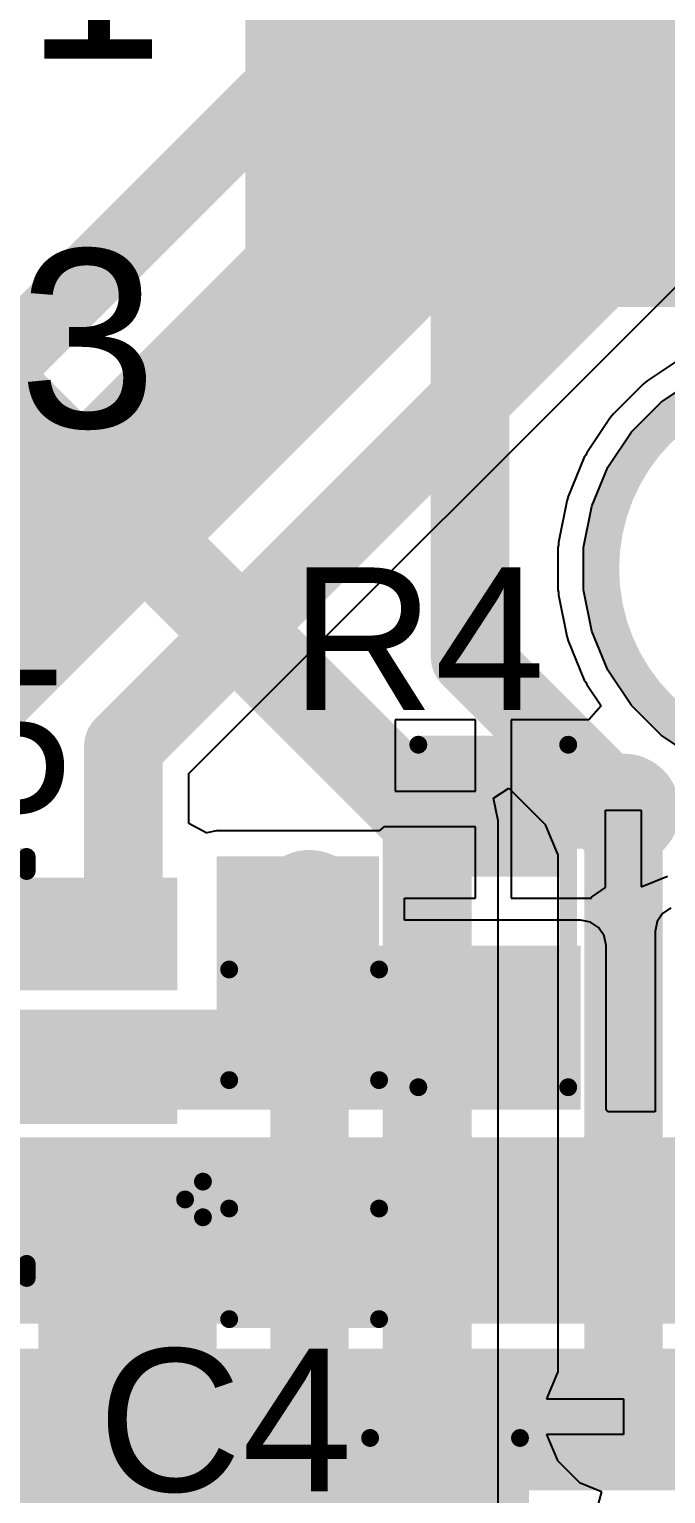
# Model space of a CAD drawing. Header units: millimetres. Extents: x -0.43 to 2.06, y -0.4 to 2.49.
# Drawn here: x 1.4775 to 1.6558, y 1.5124 to 1.9228 of the extents above; entities that cross this region are included whole.
import ezdxf

# ---------------------------------------------------------------- set-up
doc = ezdxf.new("R2010")
doc.units = ezdxf.units.MM
doc.header["$MEASUREMENT"] = 0
for name, color, linetype in [('BottomLayer', 5, 'Continuous'), ('BottomSolder', 6, 'Continuous'), ('Mechanical2', 216, 'Continuous'), ('MultiLayer', 9, 'Continuous'), ('TopLayer', 1, 'Continuous'), ('TopOverlay', 2, 'Continuous'), ('TopPaste', 8, 'Continuous'), ('TopSolder', 216, 'Continuous'), ('ViaHoleLayer', 16, 'Continuous')]:
    doc.layers.add(name, color=color, linetype=linetype)
doc.styles.add('Arial', font='', dxfattribs={"height": 0.2})
doc.styles.get('Arial').set_extended_font_data('Arial')

# ---------------------------------------------------------------- blocks, each defined once
blk = doc.blocks.new('CAP_0603_11')
at = {"layer": 'TopLayer'}
for points in [[(-0.015, 0.0175), (-0.015, -0.0175), (-0.045, -0.0175), (-0.045, 0.0175)], [(0.045, 0.0175), (0.045, -0.0175), (0.015, -0.0175), (0.015, 0.0175)]]:
    blk.add_hatch(color=1, dxfattribs=at).paths.add_polyline_path(points)
at = {"layer": 'TopPaste'}
for points in [[(-0.015, 0.0175), (-0.015, -0.0175), (-0.045, -0.0175), (-0.045, 0.0175)], [(0.045, 0.0175), (0.045, -0.0175), (0.015, -0.0175), (0.015, 0.0175)]]:
    blk.add_hatch(color=8, dxfattribs=at).paths.add_polyline_path(points)
at = {"layer": 'TopSolder'}
for points in [[(-0.0126378, 0.0198622), (-0.0126378, -0.0198622), (-0.0473622, -0.0198622), (-0.0473622, 0.0198622)], [(0.0473622, 0.0198622), (0.0473622, -0.0198622), (0.0126378, -0.0198622), (0.0126378, 0.0198622)]]:
    blk.add_hatch(color=216, dxfattribs=at).paths.add_polyline_path(points)
at = {"layer": 'TopOverlay', "const_width": 0.005}
for points in [[(-0.049, 0.021), (-0.049, -0.021)], [(-0.049, 0.021), (-0.018, 0.021)], [(0.018, 0.021), (0.049, 0.021)], [(0.049, 0.021), (0.049, -0.021)], [(-0.049, -0.021), (-0.018, -0.021)], [(0.018, -0.021), (0.049, -0.021)]]:
    blk.add_lwpolyline(points, dxfattribs=at)
at = {"layer": 'TopOverlay', "const_width": 0.0025}
for points in [[(-0.05025, 0.021, 1), (-0.04775, 0.021, 1)], [(-0.05025, 0.021, 1), (-0.04775, 0.021, 1)], [(-0.01925, 0.021, 1), (-0.01675, 0.021, 1)], [(0.01675, 0.021, 1), (0.01925, 0.021, 1)], [(0.04775, 0.021, 1), (0.05025, 0.021, 1)], [(0.04775, 0.021, 1), (0.05025, 0.021, 1)], [(-0.05025, -0.021, 1), (-0.04775, -0.021, 1)], [(-0.05025, -0.021, 1), (-0.04775, -0.021, 1)], [(-0.01925, -0.021, 1), (-0.01675, -0.021, 1)], [(0.01675, -0.021, 1), (0.01925, -0.021, 1)], [(0.04775, -0.021, 1), (0.05025, -0.021, 1)], [(0.04775, -0.021, 1), (0.05025, -0.021, 1)]]:
    blk.add_lwpolyline(points, format="xyb", close=True, dxfattribs=at)
blk = doc.blocks.new('CAP_0603_22')
at = {"layer": 'TopLayer'}
for points in [[(-0.015, 0.0175), (-0.015, -0.0175), (-0.045, -0.0175), (-0.045, 0.0175)], [(0.045, 0.0175), (0.045, -0.0175), (0.015, -0.0175), (0.015, 0.0175)]]:
    blk.add_hatch(color=1, dxfattribs=at).paths.add_polyline_path(points)
at = {"layer": 'TopPaste'}
for points in [[(-0.015, 0.0175), (-0.015, -0.0175), (-0.045, -0.0175), (-0.045, 0.0175)], [(0.045, 0.0175), (0.045, -0.0175), (0.015, -0.0175), (0.015, 0.0175)]]:
    blk.add_hatch(color=8, dxfattribs=at).paths.add_polyline_path(points)
at = {"layer": 'TopSolder'}
for points in [[(-0.0126378, 0.0198622), (-0.0126378, -0.0198622), (-0.0473622, -0.0198622), (-0.0473622, 0.0198622)], [(0.0473622, 0.0198622), (0.0473622, -0.0198622), (0.0126378, -0.0198622), (0.0126378, 0.0198622)]]:
    blk.add_hatch(color=216, dxfattribs=at).paths.add_polyline_path(points)
at = {"layer": 'TopOverlay', "const_width": 0.005}
for points in [[(-0.049, 0.021), (-0.049, -0.021)], [(-0.049, 0.021), (-0.018, 0.021)], [(0.018, 0.021), (0.049, 0.021)], [(0.049, 0.021), (0.049, -0.021)], [(-0.049, -0.021), (-0.018, -0.021)], [(0.018, -0.021), (0.049, -0.021)]]:
    blk.add_lwpolyline(points, dxfattribs=at)
at = {"layer": 'TopOverlay', "const_width": 0.0025}
for points in [[(-0.05025, 0.021, 1), (-0.04775, 0.021, 1)], [(-0.05025, 0.021, 1), (-0.04775, 0.021, 1)], [(-0.01925, 0.021, 1), (-0.01675, 0.021, 1)], [(0.01675, 0.021, 1), (0.01925, 0.021, 1)], [(0.04775, 0.021, 1), (0.05025, 0.021, 1)], [(0.04775, 0.021, 1), (0.05025, 0.021, 1)], [(-0.05025, -0.021, 1), (-0.04775, -0.021, 1)], [(-0.05025, -0.021, 1), (-0.04775, -0.021, 1)], [(-0.01925, -0.021, 1), (-0.01675, -0.021, 1)], [(0.01675, -0.021, 1), (0.01925, -0.021, 1)], [(0.04775, -0.021, 1), (0.05025, -0.021, 1)], [(0.04775, -0.021, 1), (0.05025, -0.021, 1)]]:
    blk.add_lwpolyline(points, format="xyb", close=True, dxfattribs=at)
blk = doc.blocks.new('RES_0603_39')
at = {"layer": 'TopLayer'}
for points in [[(-0.015, 0.0175), (-0.015, -0.0175), (-0.045, -0.0175), (-0.045, 0.0175)], [(0.045, 0.0175), (0.045, -0.0175), (0.015, -0.0175), (0.015, 0.0175)]]:
    blk.add_hatch(color=1, dxfattribs=at).paths.add_polyline_path(points)
at = {"layer": 'TopPaste'}
for points in [[(-0.015, 0.0175), (-0.015, -0.0175), (-0.045, -0.0175), (-0.045, 0.0175)], [(0.045, 0.0175), (0.045, -0.0175), (0.015, -0.0175), (0.015, 0.0175)]]:
    blk.add_hatch(color=8, dxfattribs=at).paths.add_polyline_path(points)
at = {"layer": 'TopSolder'}
for points in [[(-0.011, 0.0215), (-0.011, -0.0215), (-0.049, -0.0215), (-0.049, 0.0215)], [(0.049, 0.0215), (0.049, -0.0215), (0.011, -0.0215), (0.011, 0.0215)]]:
    blk.add_hatch(color=216, dxfattribs=at).paths.add_polyline_path(points)
at = {"layer": 'TopOverlay', "const_width": 0.005}
for points in [[(-0.048, 0.021), (0.048, 0.021)], [(-0.048, 0.021), (-0.048, -0.021)], [(0.048, 0.021), (0.048, -0.021)], [(-0.048, -0.021), (0.048, -0.021)]]:
    blk.add_lwpolyline(points, dxfattribs=at)
at = {"layer": 'TopOverlay', "const_width": 0.0025}
for points in [[(-0.04925, 0.021, 1), (-0.04675, 0.021, 1)], [(-0.04925, 0.021, 1), (-0.04675, 0.021, 1)], [(0.04675, 0.021, 1), (0.04925, 0.021, 1)], [(0.04675, 0.021, 1), (0.04925, 0.021, 1)], [(-0.04925, -0.021, 1), (-0.04675, -0.021, 1)], [(-0.04925, -0.021, 1), (-0.04675, -0.021, 1)], [(0.04675, -0.021, 1), (0.04925, -0.021, 1)], [(0.04675, -0.021, 1), (0.04925, -0.021, 1)]]:
    blk.add_lwpolyline(points, format="xyb", close=True, dxfattribs=at)
blk = doc.blocks.new('SOT_23_5_48')
at = {"layer": 'TopLayer'}
for points in [[(-0.07283465, 0.0492126), (-0.02952755, 0.0492126), (-0.02952755, 0.0255906), (-0.07283465, 0.0255906)], [(0.02952755, 0.0492126), (0.07283465, 0.0492126), (0.07283465, 0.0255906), (0.02952755, 0.0255906)], [(-0.07283465, 0.011811), (-0.02952755, 0.011811), (-0.02952755, -0.011811), (-0.07283465, -0.011811)], [(-0.07283465, -0.0255906), (-0.02952755, -0.0255906), (-0.02952755, -0.0492126), (-0.07283465, -0.0492126)], [(0.02952755, -0.0255906), (0.07283465, -0.0255906), (0.07283465, -0.0492126), (0.02952755, -0.0492126)]]:
    blk.add_hatch(color=1, dxfattribs=at).paths.add_polyline_path(points)
at = {"layer": 'TopPaste'}
for points in [[(-0.07283465, 0.0492126), (-0.02952755, 0.0492126), (-0.02952755, 0.0255906), (-0.07283465, 0.0255906)], [(0.02952755, 0.0492126), (0.07283465, 0.0492126), (0.07283465, 0.0255906), (0.02952755, 0.0255906)], [(-0.07283465, 0.011811), (-0.02952755, 0.011811), (-0.02952755, -0.011811), (-0.07283465, -0.011811)], [(-0.07283465, -0.0255906), (-0.02952755, -0.0255906), (-0.02952755, -0.0492126), (-0.07283465, -0.0492126)], [(0.02952755, -0.0255906), (0.07283465, -0.0255906), (0.07283465, -0.0492126), (0.02952755, -0.0492126)]]:
    blk.add_hatch(color=8, dxfattribs=at).paths.add_polyline_path(points)
at = {"layer": 'TopSolder'}
for points in [[(-0.07683465, 0.0532126), (-0.02552755, 0.0532126), (-0.02552755, 0.0215906), (-0.07683465, 0.0215906)], [(0.02552755, 0.0532126), (0.07683465, 0.0532126), (0.07683465, 0.0215906), (0.02552755, 0.0215906)], [(-0.07683465, 0.015811), (-0.02552755, 0.015811), (-0.02552755, -0.015811), (-0.07683465, -0.015811)], [(-0.07683465, -0.0215906), (-0.02552755, -0.0215906), (-0.02552755, -0.0532126), (-0.07683465, -0.0532126)], [(0.02552755, -0.0215906), (0.07683465, -0.0215906), (0.07683465, -0.0532126), (0.02552755, -0.0532126)]]:
    blk.add_hatch(color=216, dxfattribs=at).paths.add_polyline_path(points)
at = {"layer": 'TopOverlay', "const_width": 0.005}
for points in [[(0.0343936, 0.059), (-0.0346064, 0.059)], [(-0.0346064, 0.059), (-0.0346064, 0.055063)], [(0.0343936, 0.059), (0.0343936, 0.055063)], [(-0.079, 0.037), (-0.084, 0.042)], [(-0.084, 0.042), (-0.084, 0.032)], [(-0.079, 0.037), (-0.084, 0.032)], [(0.0346457, 0.0173228), (0.0346457, -0.0164567)], [(-0.0346064, -0.055063), (-0.0346064, -0.059)], [(0.0343936, -0.055063), (0.0343936, -0.059)], [(0.0343936, -0.059), (-0.0346064, -0.059)]]:
    blk.add_lwpolyline(points, dxfattribs=at)
at = {"layer": 'TopOverlay', "const_width": 0.0025}
for points in [[(-0.0358564, 0.059, 1), (-0.0333564, 0.059, 1)], [(-0.0358564, 0.059, 1), (-0.0333564, 0.059, 1)], [(-0.0358564, 0.055063, 1), (-0.0333564, 0.055063, 1)], [(0.0331436, 0.059, 1), (0.0356436, 0.059, 1)], [(0.0331436, 0.059, 1), (0.0356436, 0.059, 1)], [(0.0331436, 0.055063, 1), (0.0356436, 0.055063, 1)], [(-0.08525, 0.042, 1), (-0.08275, 0.042, 1)], [(-0.08525, 0.042, 1), (-0.08275, 0.042, 1)], [(-0.08025, 0.037, 1), (-0.07775, 0.037, 1)], [(-0.08025, 0.037, 1), (-0.07775, 0.037, 1)], [(-0.08525, 0.032, 1), (-0.08275, 0.032, 1)], [(-0.08525, 0.032, 1), (-0.08275, 0.032, 1)], [(0.0333957, 0.0173228, 1), (0.0358957, 0.0173228, 1)], [(0.0333957, -0.0164567, 1), (0.0358957, -0.0164567, 1)], [(-0.0358564, -0.055063, 1), (-0.0333564, -0.055063, 1)], [(0.0331436, -0.055063, 1), (0.0356436, -0.055063, 1)], [(-0.0358564, -0.059, 1), (-0.0333564, -0.059, 1)], [(-0.0358564, -0.059, 1), (-0.0333564, -0.059, 1)], [(0.0331436, -0.059, 1), (0.0356436, -0.059, 1)], [(0.0331436, -0.059, 1), (0.0356436, -0.059, 1)]]:
    blk.add_lwpolyline(points, format="xyb", close=True, dxfattribs=at)

msp = doc.modelspace()

# ---------------------------------------------------------------- hatches: boundary and pattern name
at = {"layer": 'BottomLayer'}
msp.add_hatch(color=5, dxfattribs=at).paths.add_polyline_path([(1.5380001, 2.0760001), (1.5380001, 1.8450001), (1.7690001, 1.8450001), (1.7690001, 2.0760001)])
h = msp.add_hatch(color=5, dxfattribs=at)
edge = h.paths.add_edge_path()
edge.add_arc((1.644, 1.704), 0.011811, 0, 360)
h = msp.add_hatch(color=5, dxfattribs=at)
edge = h.paths.add_edge_path()
edge.add_arc((1.556, 1.677), 0.011811, 0, 360)
h = msp.add_hatch(color=5, dxfattribs=at)
edge = h.paths.add_edge_path()
edge.add_arc((1.505, 1.576), 0.011811, 0, 360)
h = msp.add_hatch(color=5, dxfattribs=at)
edge = h.paths.add_edge_path()
edge.add_arc((1.644, 1.534), 0.011811, 0, 360)
at = {"layer": 'BottomSolder'}
h = msp.add_hatch(color=6, dxfattribs=at)
edge = h.paths.add_edge_path()
edge.add_arc((1.644, 1.704), 0.015811, 0, 360)
h = msp.add_hatch(color=6, dxfattribs=at)
edge = h.paths.add_edge_path()
edge.add_arc((1.556, 1.677), 0.015811, 0, 360)
h = msp.add_hatch(color=6, dxfattribs=at)
edge = h.paths.add_edge_path()
edge.add_arc((1.505, 1.576), 0.015811, 0, 360)
h = msp.add_hatch(color=6, dxfattribs=at)
edge = h.paths.add_edge_path()
edge.add_arc((1.644, 1.534), 0.015811, 0, 360)
at = {"layer": 'TopLayer'}
h = msp.add_hatch(color=1, dxfattribs=at)
edge = h.paths.add_edge_path()
edge.add_arc((1.644, 1.704), 0.011811, 0, 360)
for points in [[(1.53, 1.634), (1.5755118, 1.634), (1.5755118, 1.691), (1.53, 1.691)], [(1.532, 1.643), (1.632, 1.643), (1.632, 1.666), (1.532, 1.666)], [(1.4705118, 1.62), (1.632, 1.62), (1.632, 1.648), (1.4705118, 1.648)], [(1.4705118, 1.56), (1.7645118, 1.56), (1.7645118, 1.612307), (1.4705118, 1.612307)], [(1.3365118, 1.5133071), (1.6155118, 1.5133071), (1.6155118, 1.5529999), (1.3365118, 1.5529999)], [(1.602, 1.5133071), (1.768, 1.5133071), (1.768, 1.5529999), (1.602, 1.5529999)], [(1.468, 1.494), (1.614, 1.494), (1.614, 1.529), (1.468, 1.529)]]:
    msp.add_hatch(color=1, dxfattribs=at).paths.add_polyline_path(points)
h = msp.add_hatch(color=1, dxfattribs=at)
edge = h.paths.add_edge_path()
edge.add_arc((1.556, 1.677), 0.011811, 0, 360)
h = msp.add_hatch(color=1, dxfattribs=at)
edge = h.paths.add_edge_path()
edge.add_arc((1.505, 1.576), 0.011811, 0, 360)
h = msp.add_hatch(color=1, dxfattribs=at)
edge = h.paths.add_edge_path()
edge.add_arc((1.644, 1.534), 0.011811, 0, 360)
at = {"layer": 'TopSolder'}
h = msp.add_hatch(color=216, dxfattribs=at)
edge = h.paths.add_edge_path()
edge.add_arc((1.644, 1.704), 0.015811, 0, 360)
h = msp.add_hatch(color=216, dxfattribs=at)
edge = h.paths.add_edge_path()
edge.add_arc((1.556, 1.677), 0.015811, 0, 360)
h = msp.add_hatch(color=216, dxfattribs=at)
edge = h.paths.add_edge_path()
edge.add_arc((1.505, 1.576), 0.015811, 0, 360)
h = msp.add_hatch(color=216, dxfattribs=at)
edge = h.paths.add_edge_path()
edge.add_arc((1.644, 1.534), 0.015811, 0, 360)
at = {"layer": 'ViaHoleLayer'}
h = msp.add_hatch(color=16, dxfattribs=at)
edge = h.paths.add_edge_path()
edge.add_arc((1.644, 1.704), 0.0059055, 0, 360)
h = msp.add_hatch(color=16, dxfattribs=at)
edge = h.paths.add_edge_path()
edge.add_arc((1.556, 1.677), 0.0059055, 0, 360)
h = msp.add_hatch(color=16, dxfattribs=at)
edge = h.paths.add_edge_path()
edge.add_arc((1.505, 1.576), 0.0059055, 0, 360)
h = msp.add_hatch(color=16, dxfattribs=at)
edge = h.paths.add_edge_path()
edge.add_arc((1.644, 1.534), 0.0059055, 0, 360)

# ---------------------------------------------------------------- linework, layer by layer
at = {"layer": 'BottomLayer'}
for p, q in [((1.6076176, 1.7073569), (1.6118918, 1.7101537)), ((1.6118918, 1.7101537), (1.622189, 1.6998565)), ((1.608882, 1.701), (1.6076176, 1.7073569)), ((1.608882, 1.5041647), (1.608882, 1.701)), ((1.622189, 1.6998565), (1.622189, 1.6996615)), ((1.622189, 1.6996615), (1.6255095, 1.6916451)), ((1.6255095, 1.6916451), (1.6256474, 1.6915072)), ((1.6256474, 1.6915072), (1.6256474, 1.5464928)), ((1.6255095, 1.5463549), (1.622463, 1.539)), ((1.6256474, 1.5464928), (1.6255095, 1.5463549)), ((1.622463, 1.539), (1.644, 1.539)), ((1.644, 1.539), (1.644, 1.529)), ((1.644, 1.529), (1.622463, 1.529)), ((1.622463, 1.529), (1.6255095, 1.5216451)), ((1.6255095, 1.5216451), (1.6316451, 1.5155095)), ((1.6316451, 1.5155095), (1.6377997, 1.5129602)), ((1.6377997, 1.5129602), (1.6364945, 1.5080888))]:
    msp.add_line(p, q, dxfattribs=at)
for points, const_width in [([(1.601, 1.747), (1.601, 2.044)], 0.022), ([(1.303, 1.987), (1.589, 1.701)], 0.025), ([(1.601, 1.747), (1.644, 1.704)], 0.022), ([(1.589, 1.401), (1.589, 1.701)], 0.025), ([(1.644, 1.542), (1.644, 1.7035611)], 0.022), ([(1.556, 1.457), (1.556, 1.677)], 0.022), ([(1.505, 1.494), (1.505, 1.576)], 0.05), ([(1.4060001, 1.3950001), (1.505, 1.494)], 0.05)]:
    msp.add_lwpolyline(points, dxfattribs=dict(at, const_width=const_width))
for points, const_width in [([(1.5955, 1.747, 1), (1.6065, 1.747, 1)], 0.011), ([(1.5955, 1.747, 1), (1.6065, 1.747, 1)], 0.011), ([(1.58275, 1.701, 1), (1.59525, 1.701, 1)], 0.0125), ([(1.58275, 1.701, 1), (1.59525, 1.701, 1)], 0.0125), ([(1.6385, 1.704, 1), (1.6495, 1.704, 1)], 0.011), ([(1.6385, 1.7035611, 1), (1.6495, 1.7035611, 1)], 0.011), ([(1.5505, 1.677, 1), (1.5615, 1.677, 1)], 0.011), ([(1.4925, 1.576, 1), (1.5175, 1.576, 1)], 0.025), ([(1.6385, 1.542, 1), (1.6495, 1.542, 1)], 0.011), ([(1.4925, 1.494, 1), (1.5175, 1.494, 1)], 0.025), ([(1.4925, 1.494, 1), (1.5175, 1.494, 1)], 0.025)]:
    msp.add_lwpolyline(points, format="xyb", close=True, dxfattribs=dict(at, const_width=const_width))
at = {"layer": 'Mechanical2', "const_width": 0.01}
for points in [[(1.6377953, 1.7716536, -0.9999999999999999), (1.7480315, 1.7716536)], [(1.7480315, 1.7716536, -0.9999999999999999), (1.6377953, 1.7716536)]]:
    msp.add_lwpolyline(points, format="xyb", dxfattribs=at)
at = {"layer": 'Mechanical2', "const_width": 0.005}
msp.add_lwpolyline([(1.6352953, 1.7716536, 1), (1.6402953, 1.7716536, 1)], format="xyb", close=True, dxfattribs=at)
msp.add_lwpolyline([(1.6352953, 1.7716536, 1), (1.6402953, 1.7716536, 1)], format="xyb", close=True, dxfattribs=at)
at = {"layer": 'MultiLayer'}
for p, q in [((1.6545807, 1.818362), (1.6644296, 1.8249428)), ((1.6462049, 1.8099862), (1.6545807, 1.818362)), ((1.6396241, 1.8001373), (1.6462049, 1.8099862)), ((1.6350911, 1.7891937), (1.6396241, 1.8001373)), ((1.6327803, 1.7775761), (1.6350911, 1.7891937)), ((1.6327803, 1.7716536), (1.6327803, 1.7775761)), ((1.6327803, 1.7716536), (1.6327803, 1.7716536)), ((1.6327803, 1.765731), (1.6327803, 1.7716536)), ((1.6350911, 1.7541134), (1.6327803, 1.765731)), ((1.6396241, 1.7431698), (1.6350911, 1.7541134)), ((1.6462049, 1.7333209), (1.6396241, 1.7431698)), ((1.6545807, 1.7249451), (1.6462049, 1.7333209)), ((1.6644296, 1.7183643), (1.6545807, 1.7249451))]:
    msp.add_line(p, q, dxfattribs=at)
at = {"layer": 'TopLayer'}
for p, q in [((1.5222147, 1.7142603), (1.7626019, 1.9546474)), ((1.6604645, 1.8308771), (1.6506155, 1.8242963)), ((1.649534, 1.8234087), (1.6411582, 1.8150329)), ((1.6501184, 1.8237991), (1.649534, 1.8234087)), ((1.6506155, 1.8242963), (1.6501184, 1.8237991)), ((1.6407678, 1.8144486), (1.6402706, 1.8139514)), ((1.6411582, 1.8150329), (1.6407678, 1.8144486)), ((1.6402706, 1.8139514), (1.6336898, 1.8041025)), ((1.6330303, 1.8028686), (1.6284973, 1.791925)), ((1.6334208, 1.803453), (1.6330303, 1.8028686)), ((1.6336898, 1.8041025), (1.6334208, 1.803453)), ((1.6280911, 1.790586), (1.6257803, 1.7789684)), ((1.6283602, 1.7912356), (1.6280911, 1.790586)), ((1.6284973, 1.791925), (1.6283602, 1.7912356)), ((1.6257803, 1.7782654), (1.6256432, 1.7775761)), ((1.6256432, 1.7775761), (1.6256432, 1.765731)), ((1.6257803, 1.7789684), (1.6257803, 1.7782654)), ((1.6256432, 1.765731), (1.6257803, 1.7650417)), ((1.6257803, 1.7650417), (1.6257803, 1.7643387)), ((1.6257803, 1.7643387), (1.6280911, 1.7527211)), ((1.6280911, 1.7527211), (1.6283602, 1.7520715)), ((1.6283602, 1.7520715), (1.6284973, 1.7513822)), ((1.6284973, 1.7513822), (1.6330303, 1.7404385)), ((1.6330303, 1.7404385), (1.6334209, 1.739854)), ((1.6334209, 1.739854), (1.6336898, 1.7392047)), ((1.6336898, 1.7392047), (1.6377086, 1.7331901)), ((1.6377086, 1.7331901), (1.6342896, 1.7293071)), ((1.6025118, 1.7293071), (1.5800118, 1.7293071)), ((1.5800118, 1.7293071), (1.5800118, 1.7093071)), ((1.6025118, 1.7093071), (1.6025118, 1.7293071)), ((1.6342896, 1.7293071), (1.6125118, 1.7293071)), ((1.6125118, 1.7293071), (1.6125118, 1.7043071)), ((1.5222147, 1.7002303), (1.5222147, 1.7142603)), ((1.5800118, 1.7093071), (1.6025118, 1.7093071)), ((1.6125118, 1.7043071), (1.6125118, 1.6793071)), ((1.639, 1.6822799), (1.639, 1.704)), ((1.639, 1.704), (1.649, 1.704)), ((1.649, 1.704), (1.649, 1.682463)), ((1.5272147, 1.6975577), (1.5222147, 1.7002303)), ((1.5272688, 1.6975938), (1.5272147, 1.6975577)), ((1.53, 1.6981371), (1.5272688, 1.6975938)), ((1.5755117, 1.6981371), (1.53, 1.6981371)), ((1.5768862, 1.6993071), (1.5755117, 1.6981371)), ((1.6025118, 1.6993071), (1.5768862, 1.6993071)), ((1.6025118, 1.6793071), (1.6025118, 1.6993071)), ((1.649, 1.682463), (1.6563549, 1.6855095)), ((1.5826489, 1.6731371), (1.5826489, 1.6793071)), ((1.5826489, 1.6793071), (1.6025118, 1.6793071)), ((1.6125118, 1.6793071), (1.6350118, 1.6793071)), ((1.6350118, 1.679615), (1.639, 1.6822799)), ((1.6350118, 1.6793071), (1.6350118, 1.679615)), ((1.6549533, 1.6750467), (1.6534062, 1.6727312)), ((1.6572688, 1.6765938), (1.6549533, 1.6750467)), ((1.632, 1.6731371), (1.5826489, 1.6731371)), ((1.6347312, 1.6725938), (1.632, 1.6731371)), ((1.6370467, 1.6710467), (1.6347312, 1.6725938)), ((1.6385938, 1.6687312), (1.6370467, 1.6710467)), ((1.6534062, 1.6727312), (1.6528629, 1.67)), ((1.6391371, 1.666), (1.6385938, 1.6687312)), ((1.6528629, 1.67), (1.6528629, 1.6194442)), ((1.6391371, 1.6200001), (1.6391371, 1.666)), ((1.6395933, 1.6194442), (1.6391371, 1.6200001)), ((1.6528629, 1.6194442), (1.6395933, 1.6194442))]:
    msp.add_line(p, q, dxfattribs=at)
for points, const_width in [([(1.445, 1.804), (1.7480984, 2.1070984)], 0.02), ([(1.45, 1.738), (1.781, 2.069)], 0.05), ([(1.5038621, 1.7218621), (1.755, 1.973)], 0.022), ([(1.5038621, 1.670063), (1.5038621, 1.7218621)], 0.022), ([(1.6075118, 1.7043071), (1.6076654, 1.7041535)], 0.022), ([(1.6076654, 1.7041535), (1.6438465, 1.7041535)], 0.022), ([(1.6438465, 1.7041535), (1.644, 1.704)], 0.022), ([(1.5556897, 1.6766897), (1.556, 1.677)], 0.022), ([(1.5556897, 1.641485), (1.5556897, 1.6766897)], 0.022), ([(1.4333103, 1.6696897), (1.4929009, 1.6696897)], 0.022), ([(1.4933386, 1.669252), (1.5030511, 1.669252)], 0.022), ([(1.4933386, 1.669252), (1.5031812, 1.669252)], 0.022), ([(1.5030511, 1.669252), (1.5038621, 1.670063)], 0.022), ([(1.5545118, 1.6403071), (1.5556897, 1.641485)], 0.022), ([(1.5461299, 1.6319252), (1.5545118, 1.6403071)], 0.012), ([(1.5512559, 1.634), (1.5562559, 1.639)], 0.012), ([(1.5562559, 1.6342559), (1.5562559, 1.639)], 0.012), ([(1.3625079, 1.634), (1.4931142, 1.634)], 0.012), ([(1.4931142, 1.6319252), (1.493189, 1.632)], 0.012), ([(1.4931142, 1.6319252), (1.4932638, 1.6319252)], 0.012), ([(1.493189, 1.632), (1.4932638, 1.6319252)], 0.012), ([(1.4932638, 1.6319252), (1.5461299, 1.6319252)], 0.012), ([(1.4932638, 1.6319252), (1.4933386, 1.6318504)], 0.012), ([(1.556, 1.634), (1.5562559, 1.6342559)], 0.012), ([(1.63, 1.534), (1.63, 1.535)], 0.022)]:
    msp.add_lwpolyline(points, dxfattribs=dict(at, const_width=const_width))
for points, const_width in [([(1.4983621, 1.7218621, 1), (1.5093621, 1.7218621, 1)], 0.011), ([(1.4983621, 1.7218621, 1), (1.5093621, 1.7218621, 1)], 0.011), ([(1.6020118, 1.7043071, 1), (1.6130118, 1.7043071, 1)], 0.011), ([(1.6021654, 1.7041535, 1), (1.6131654, 1.7041535, 1)], 0.011), ([(1.6021654, 1.7041535, 1), (1.6131654, 1.7041535, 1)], 0.011), ([(1.6383465, 1.7041535, 1), (1.6493465, 1.7041535, 1)], 0.011), ([(1.6383465, 1.7041535, 1), (1.6493465, 1.7041535, 1)], 0.011), ([(1.6385, 1.704, 1), (1.6495, 1.704, 1)], 0.011), ([(1.5501897, 1.6766897, 1), (1.5611897, 1.6766897, 1)], 0.011), ([(1.5501897, 1.6766897, 1), (1.5611897, 1.6766897, 1)], 0.011), ([(1.5505, 1.677, 1), (1.5615, 1.677, 1)], 0.011), ([(1.4874009, 1.6696897, 1), (1.4984009, 1.6696897, 1)], 0.011), ([(1.4878386, 1.669252, 1), (1.4988386, 1.669252, 1)], 0.011), ([(1.4878386, 1.669252, 1), (1.4988386, 1.669252, 1)], 0.011), ([(1.4975511, 1.669252, 1), (1.5085511, 1.669252, 1)], 0.011), ([(1.4975511, 1.669252, 1), (1.5085511, 1.669252, 1)], 0.011), ([(1.4976812, 1.669252, 1), (1.5086812, 1.669252, 1)], 0.011), ([(1.4983621, 1.670063, 1), (1.5093621, 1.670063, 1)], 0.011), ([(1.4983621, 1.670063, 1), (1.5093621, 1.670063, 1)], 0.011), ([(1.5490118, 1.6403071, 1), (1.5600118, 1.6403071, 1)], 0.011), ([(1.5501897, 1.641485, 1), (1.5611897, 1.641485, 1)], 0.011), ([(1.5501897, 1.641485, 1), (1.5611897, 1.641485, 1)], 0.011), ([(1.5515118, 1.6403071, 1), (1.5575118, 1.6403071, 1)], 0.006), ([(1.5532559, 1.639, 1), (1.5592559, 1.639, 1)], 0.006), ([(1.5532559, 1.639, 1), (1.5592559, 1.639, 1)], 0.006), ([(1.4901142, 1.634, 1), (1.4961142, 1.634, 1)], 0.006), ([(1.4901142, 1.6319252, 1), (1.4961142, 1.6319252, 1)], 0.006), ([(1.4901142, 1.6319252, 1), (1.4961142, 1.6319252, 1)], 0.006), ([(1.490189, 1.632, 1), (1.496189, 1.632, 1)], 0.006), ([(1.490189, 1.632, 1), (1.496189, 1.632, 1)], 0.006), ([(1.4902638, 1.6319252, 1), (1.4962638, 1.6319252, 1)], 0.006), ([(1.4902638, 1.6319252, 1), (1.4962638, 1.6319252, 1)], 0.006), ([(1.4902638, 1.6319252, 1), (1.4962638, 1.6319252, 1)], 0.006), ([(1.4902638, 1.6319252, 1), (1.4962638, 1.6319252, 1)], 0.006), ([(1.4903386, 1.6318504, 1), (1.4963386, 1.6318504, 1)], 0.006), ([(1.5431299, 1.6319252, 1), (1.5491299, 1.6319252, 1)], 0.006), ([(1.5431299, 1.6319252, 1), (1.5491299, 1.6319252, 1)], 0.006), ([(1.5482559, 1.634, 1), (1.5542559, 1.634, 1)], 0.006), ([(1.553, 1.634, 1), (1.559, 1.634, 1)], 0.006), ([(1.5532559, 1.6342559, 1), (1.5592559, 1.6342559, 1)], 0.006), ([(1.5532559, 1.6342559, 1), (1.5592559, 1.6342559, 1)], 0.006), ([(1.6245, 1.535, 1), (1.6355, 1.535, 1)], 0.011), ([(1.6245, 1.534, 1), (1.6355, 1.534, 1)], 0.011)]:
    msp.add_lwpolyline(points, format="xyb", close=True, dxfattribs=dict(at, const_width=const_width))

# ---------------------------------------------------------------- block references
for name, p, rotation in [('RES_0603_39', (1.6075118, 1.6743071), 90), ('SOT_23_5_48', (1.4421575, 1.6318504), 180), ('CAP_0603_11', (1.5545118, 1.6103071), 90), ('CAP_0603_22', (1.594, 1.479), 90)]:
    msp.add_blockref(name, p, dxfattribs=dict(rotation=rotation))

# ---------------------------------------------------------------- texts
at = {"layer": 'TopOverlay', "style": 'Arial'}
for s, p in [('P11', (1.3909999, 1.9145612)), ('P13', (1.3889999, 1.8111618))]:
    msp.add_text(s, height=0.05, rotation=360, dxfattribs=at).set_placement(p)
for s, p in [('R4', (1.5506775, 1.7320065)), ('C5', (1.4181893, 1.7033136)), ('C4', (1.4966775, 1.5130065))]:
    msp.add_text(s, height=0.04, dxfattribs=at).set_placement(p)

doc.saveas('drawing.dxf')
